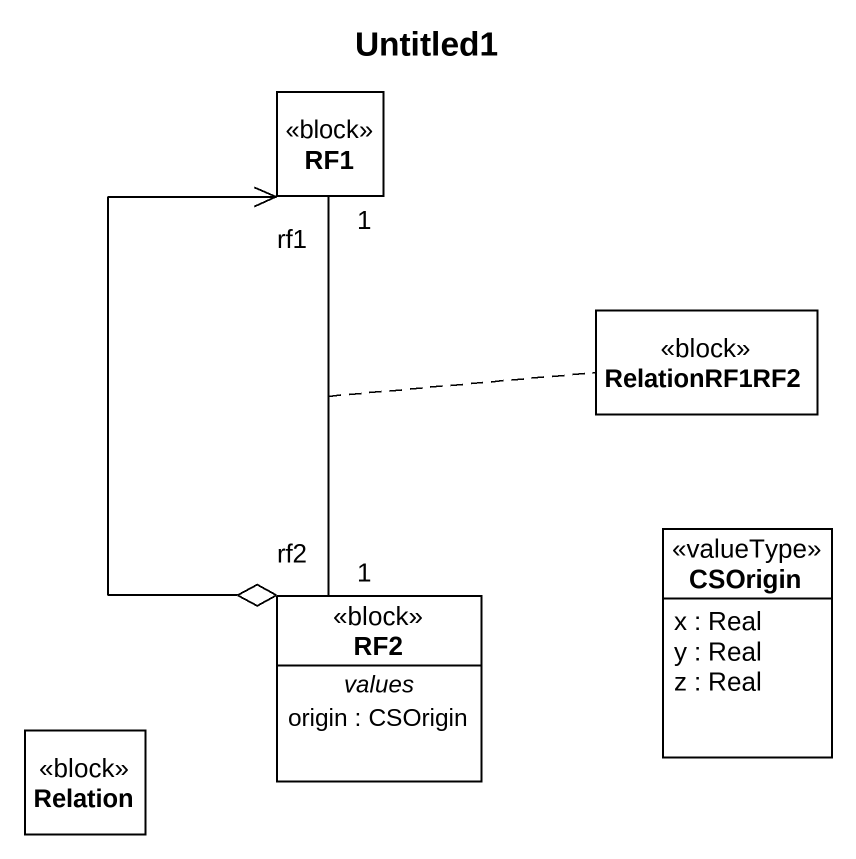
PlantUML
@startuml
title Untitled1
hide circle
hide empty members
class RF1 <<block>>
class RelationRF1RF2 <<block>>
class RF2 <<block>> {
  -- values --
  origin : CSOrigin
}
class CSOrigin <<valueType>> {
  x : Real
  y : Real
  z : Real
}
class Relation <<block>>
RF2 "1\nrf2" -up- "1\nrf1" RF1
(RF2, RF1) .. RelationRF1RF2
RF2 o-up-> RF1
@enduml
